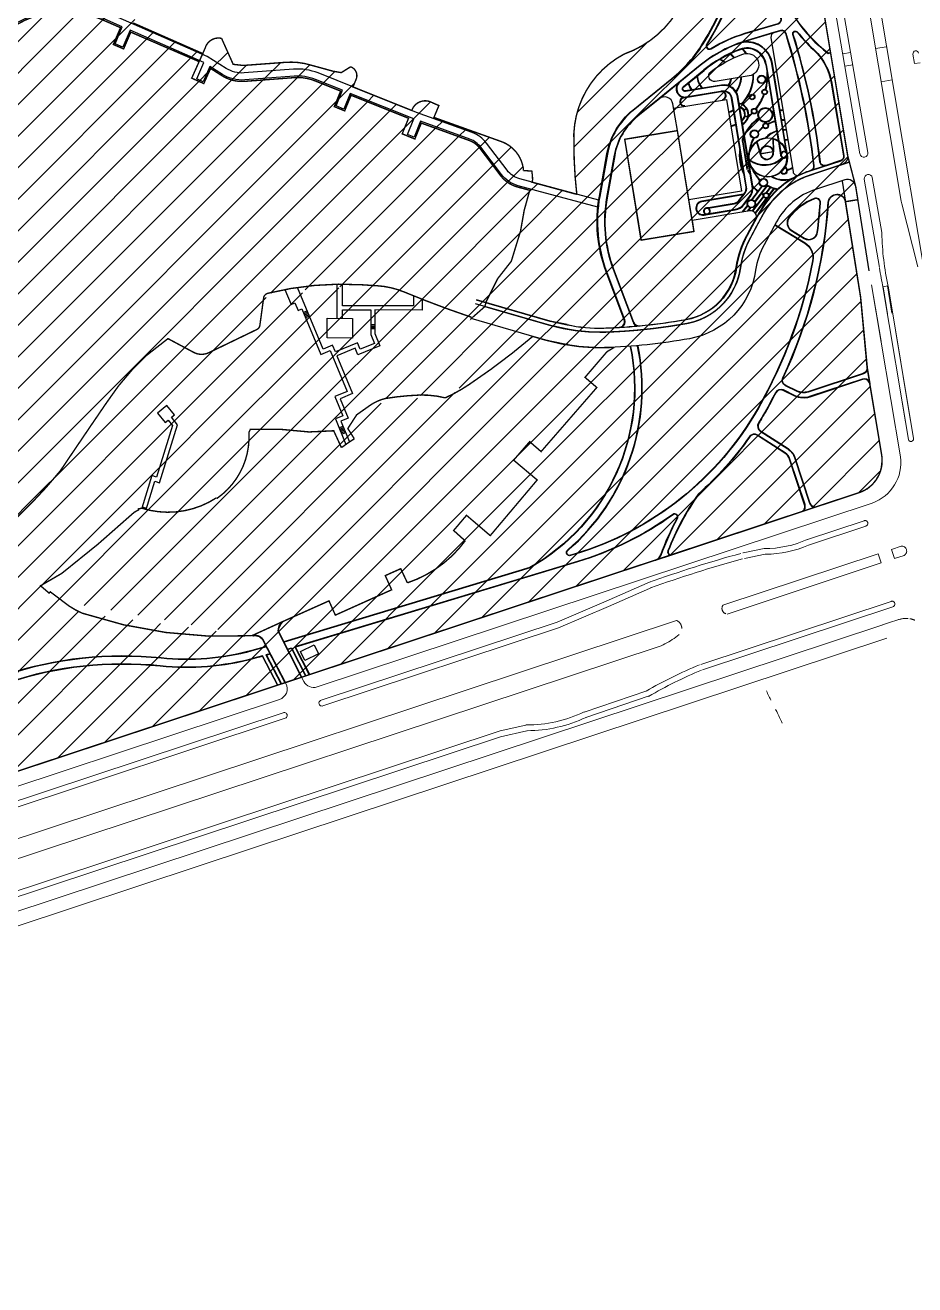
# Model space of a CAD drawing. Extents: x 216 to 1057, y -885 to -291.
# Drawn here: x 1020.71 to 1029.27, y -679.66 to -667.55 of the extents above; entities that cross this region are included whole.
import ezdxf

# ---------------------------------------------------------------- set-up
doc = ezdxf.new("R2010")
doc.units = 0
doc.header["$LTSCALE"] = 1000
doc.header["$MEASUREMENT"] = 0
doc.linetypes.add('ACAD_ISO05W100', pattern=[34, 24, -3, 0.5, -3, 0.5, -3])
doc.linetypes.add('CENTER', pattern=[2, 1.25, -0.25, 0.25, -0.25])
doc.layers.get('0').update_dxf_attribs({"linetype": 'CONTINUOUS'})
doc.linetypes.add('XLINE', pattern='A,1.75,[1,dgnlstyle-管线线型.shx,S=0.002832,R=0,X=0,Y=0],1.75', length=3.5)
pattern_1 = [(45, (-343244937, -671142702), (-5612.660076, 5612.660076), [])]

# ---------------------------------------------------------------- blocks, each defined once
blk = doc.blocks.new('索引图')
h = blk.add_hatch()
h.set_pattern_fill('ANSI31', color=251, scale=5000)
h.set_pattern_definition(pattern_1)
edge = h.paths.add_edge_path()
edge.add_line((1206152, 465582), (1229082, 458966))
edge.add_arc((1247326, 523106), 66684, 254.12207, 271.07678)
edge.add_arc((1242337, 657797), 201460, 271.7756, 275.1312)
edge.add_arc((1242337, 657797), 201460, 275.1312, 280.22769)
edge.add_arc((1273910, 482660), 23500, 280.28996, 351.9358)
edge.add_arc((1328862, 474875), 32000, 157.49575, 171.9358, ccw=False)
edge.add_arc((1551270, 361451), 281572, 150.9025, 153.49209, ccw=False)
edge.add_arc((1331567, 484007), 30000, 112.26307, 151.37624, ccw=False)
edge.add_arc((1524967, -77570), 623900, 107.629349, 109.159713, ccw=False)
edge.add_line((1336014, 517029), (1335378, 519479))
edge.add_line((1335378, 519479), (1314691, 643914))
edge.add_line((1314691, 643914), (1312723, 655751))
edge.add_line((1312723, 655751), (1291131, 785637))
edge.add_line((1291131, 785637), (1285790, 818309))
edge.add_line((1285790, 818309), (1281637, 841904))
edge.add_line((1281637, 841904), (1268688, 920716))
edge.add_line((1268688, 920716), (1267010, 927603))
edge.add_line((1267010, 927603), (1265684, 935075))
edge.add_line((1265684, 935075), (1261134, 934292))
edge.add_line((1261134, 934292), (1256173, 964283))
edge.add_arc((1308667, 1380332), 419347, 259.11005, 262.80879, ccw=False)
edge.add_arc((1153415, 582790), 393167, 78.85037, 83.67529)
edge.add_arc((1182601, 862027), 112428, 82.78162, 93.39433)
edge.add_arc((1147425, 1453124), 479715, 265.12826, 273.40829, ccw=False)
edge.add_arc((1100913, 947091), 28639, 78.37228, 105.72832)
edge.add_arc((1095451, 965920), 9036, 104.75504, 210.07865)
edge.add_arc((1104927, 972259), 20426, 212.14461, 253.53471)
edge.add_arc((1121518, 1028395), 78963, 253.53471, 263.15508)
edge.add_arc((1108258, 917928), 32298, 36.76439, 83.15508, ccw=False)
edge.add_arc((1165927, 962193), 40406, 218.10404, 286.27558)
edge.add_arc((1194008, 840631), 84454, 74.90213, 101.4441, ccw=False)
edge.add_arc((1209614, 898480), 24537, 3.43823, 74.90213, ccw=False)
edge.add_arc((1072220, 890225), 162179, -11.92276, 3.43823, ccw=False)
edge.add_arc((1267132, 849070), 37030, 168.07724, 203.47154)
edge.add_arc((1200814, 820274), 35269, -11.30481, 23.47154, ccw=False)
edge.add_arc((1258656, 808711), 23717, 168.69519, 236.5853)
edge.add_arc((1225250, 762881), 33040, -9.24668, 51.99086, ccw=False)
edge.add_arc((1316272, 748063), 59181, 170.75332, 207.39615)
edge.add_arc((1127887, 668712), 145497, -6.77512, 20.99089, ccw=False)
edge.add_arc((1375098, 638086), 103608, 172.53481, 201.10772)
edge.add_arc((1243709, 589878), 36402, -70.65197, 17.41713, ccw=False)
edge.add_arc((1271434, 525784), 33621, 117.77043, 183.07058)
edge.add_arc((1394709, 523526), 156848, 179.83303, 186.57922)
edge.add_line((1238894, 505555), (1222918, 509885))
edge.add_line((1222918, 509885), (1223144, 510703))
edge.add_line((1223144, 510703), (1223069, 512310))
edge.add_line((1223069, 512310), (1222852, 513843))
edge.add_line((1222852, 513843), (1219910, 514024))
edge.add_arc((1207981, 513086), 11965, 4.49722, 71.41079)
edge.add_line((1211796, 524427), (1187988, 532954))
edge.add_line((1187988, 532954), (1189754, 537189))
edge.add_line((1189754, 537189), (1187344, 538235))
edge.add_arc((1184881, 533845), 5034, 60.70167, 158.66995)
edge.add_line((1180191, 535676), (1180089, 535428))
edge.add_line((1180089, 535428), (1159140, 543818))
edge.add_line((1159140, 543818), (1160265, 546560))
edge.add_arc((1157213, 547855), 3315, 337.00898, 431.23901)
edge.add_line((1158279, 550994), (1154969, 548915))
edge.add_line((1154969, 548915), (1152001, 549438))
edge.add_line((1152001, 549438), (1144126, 551599))
edge.add_arc((1136979, 528059), 24601, 73.1113, 94.70184)
edge.add_line((1134963, 552578), (1120081, 551476))
edge.add_line((1120081, 551476), (1116463, 551876))
edge.add_line((1116463, 551876), (1112330, 561116))
edge.add_arc((1111218, 556311), 4932, 76.96836, 164.20428)
edge.add_line((1106472, 557654), (1106371, 557427))
edge.add_line((1106371, 557427), (1101685, 546951))
edge.add_line((1101685, 546951), (1105989, 545021))
edge.add_line((1105989, 545021), (1108405, 550402))
edge.add_line((1108405, 550402), (1112361, 547886))
edge.add_arc((1119606, 559277), 13500, 237.54113, 274.30825)
edge.add_line((1120620, 545815), (1138207, 547140))
edge.add_arc((1139446, 530687), 16500, 68.19193, 94.30825, ccw=False)
edge.add_line((1145576, 546006), (1154749, 542336))
edge.add_line((1154749, 542336), (1152481, 536807))
edge.add_line((1152481, 536807), (1156182, 535289))
edge.add_line((1156182, 535289), (1158463, 540849))
edge.add_line((1158463, 540849), (1178942, 532670))
edge.add_line((1178942, 532670), (1176676, 527113))
edge.add_line((1176676, 527113), (1181188, 525268))
edge.add_line((1181188, 525268), (1183499, 530937))
edge.add_line((1183499, 530937), (1200643, 524718))
edge.add_arc((1197915, 517197), 8000, 37.16916, 70.0608, ccw=False)
edge.add_line((1204289, 522030), (1211658, 512312))
edge.add_arc((1220821, 519260), 11500, 217.16916, 254.8348)
edge.add_line((1217813, 508161), (1222120, 506993))
edge.add_line((1222120, 506993), (1220153, 499864))
edge.add_line((1220153, 499864), (1218847, 492466))
edge.add_line((1218847, 492466), (1215549, 481708))
edge.add_line((1215549, 481708), (1210688, 475491))
edge.add_line((1210688, 475491), (1206609, 467355))
edge.add_line((1206609, 467355), (1206152, 465582))
h = blk.add_hatch()
h.set_pattern_fill('ANSI31', color=251, scale=5000)
h.set_pattern_definition(pattern_1)
edge = h.paths.add_edge_path()
edge.add_line((885645, 356945), (888909, 351924))
edge.add_line((888909, 351924), (914116, 368540))
edge.add_line((914116, 368540), (944655, 385768))
edge.add_arc((938513, 396655), 12500, 299.42953, 316.79615)
edge.add_line((947625, 388098), (951509, 385481))
edge.add_line((951509, 385481), (953744, 388799))
edge.add_line((953744, 388799), (949994, 391325))
edge.add_line((949994, 391325), (962859, 410422))
edge.add_line((962859, 410422), (966817, 407770))
edge.add_line((966817, 407770), (969044, 411093))
edge.add_line((969044, 411093), (965084, 413747))
edge.add_arc((943507, 427336), 25500, 327.79831, 338.21497)
edge.add_line((967185, 417872), (970855, 427052))
edge.add_arc((988962, 419815), 19500, 146.76559, 158.21497, ccw=False)
edge.add_line((972651, 430503), (979793, 441401))
edge.add_line((979793, 441401), (988338, 456408))
edge.add_line((988338, 456408), (1001620, 476543))
edge.add_arc((977830, 492236), 28500, 326.58888, 334.81359)
edge.add_line((1003621, 480107), (1008115, 478382))
edge.add_line((1008115, 478382), (1009548, 482116))
edge.add_line((1009548, 482116), (1005122, 483816))
edge.add_line((1005122, 483816), (1010859, 498849))
edge.add_line((1010859, 498849), (1024516, 546734))
edge.add_arc((1056251, 537683), 33000, 66.41016, 164.08184, ccw=False)
edge.add_line((1069457, 567926), (1076307, 564934))
edge.add_line((1076307, 564934), (1073750, 558945))
edge.add_line((1073750, 558945), (1077428, 557374))
edge.add_line((1077428, 557374), (1079973, 563334))
edge.add_line((1079973, 563334), (1104301, 552848))
edge.add_line((1104301, 552848), (1105673, 555686))
edge.add_line((1105673, 555686), (1080831, 566615))
edge.add_line((1080831, 566615), (1082865, 571376))
edge.add_arc((1078017, 572655), 5014, 345.22198, 425.88503)
edge.add_line((1080065, 577231), (1076174, 575804))
edge.add_line((1076174, 575804), (1065034, 581255))
edge.add_arc((1057365, 553441), 28851, 74.58581, 111.85256)
edge.add_arc((1082120, 519008), 70757, 120.10801, 152.43111)
edge.add_arc((1116086, 502852), 108353, 153.17026, 178.28968)
edge.add_line((1007781, 506086), (1003720, 506875))
edge.add_line((1003720, 506875), (1003164, 504426))
edge.add_arc((1006029, 503789), 2935, 167.4603, 250.33728)
edge.add_line((1005041, 501025), (1008038, 499893))
edge.add_line((1008038, 499893), (1002143, 484424))
edge.add_line((1002143, 484424), (998799, 485707))
edge.add_arc((997853, 483241), 2641, 68.99918, 145.1298)
edge.add_line((995686, 484751), (994228, 482589))
edge.add_line((994228, 482589), (997662, 480362))
edge.add_line((997662, 480362), (995614, 476388))
edge.add_line((995614, 476388), (985452, 460613))
edge.add_line((985452, 460613), (975877, 449979))
edge.add_line((975877, 449979), (972991, 450609))
edge.add_arc((975229, 448262), 3243, 133.63155, 238.94373)
edge.add_line((973556, 445484), (977273, 443039))
edge.add_line((977273, 443039), (972341, 435502))
edge.add_line((972341, 435502), (970685, 436550))
edge.add_arc((969467, 434009), 2818, 64.38664, 150.49357)
edge.add_line((967015, 435397), (968910, 434360))
edge.add_line((968910, 434360), (958198, 418497))
edge.add_line((958198, 418497), (956026, 419279))
edge.add_arc((958688, 417603), 3145, 147.79949, 233.78777)
edge.add_line((956830, 415065), (960647, 412507))
edge.add_line((960647, 412507), (947226, 392586))
edge.add_line((947226, 392586), (944803, 394219))
edge.add_arc((943266, 391992), 2706, 55.37225, 125.91429)
edge.add_line((941679, 394184), (942308, 393243))
edge.add_line((942308, 393243), (938143, 387933))
edge.add_line((938143, 387933), (927731, 383389))
edge.add_line((927731, 383389), (913706, 375077))
edge.add_line((913706, 375077), (912833, 376228))
edge.add_arc((914437, 373701), 2993, 122.40569, 213.60612)
edge.add_line((911944, 372044), (912556, 371104))
edge.add_line((912556, 371104), (905039, 366149))
edge.add_line((905039, 366149), (903327, 368671))
edge.add_arc((901177, 366903), 2784, 39.44221, 122.4082)
edge.add_line((899685, 369253), (895406, 365958))
edge.add_line((895406, 365958), (895669, 365466))
edge.add_line((895669, 365466), (885645, 356945))
h = blk.add_hatch()
h.set_pattern_fill('ANSI31', color=251, scale=5000)
h.set_pattern_definition(pattern_1)
edge = h.paths.add_edge_path()
edge.add_line((1204777, 460254), (1201232, 461277))
edge.add_line((1201232, 461277), (1201372, 461762))
edge.add_arc((1319622, 813214), 370812, 247.45162, 251.40389, ccw=False)
edge.add_arc((1165926, 443042), 30000, 67.45162, 86.3632)
edge.add_line((1167829, 472981), (1162339, 473330))
edge.add_arc((1155362, 363552), 110000, 86.3632, 103.97282)
edge.add_arc((1129284, 468356), 2000, 103.97282, 172.20456)
edge.add_line((1127303, 468627), (1125974, 458919))
edge.add_arc((1123992, 459191), 2000, 295.78125, 352.20456, ccw=False)
edge.add_line((1124862, 457390), (1107804, 449151))
edge.add_arc((1105194, 454553), 6000, 241.86743, 295.78125, ccw=False)
edge.add_line((1102365, 449262), (1093224, 454150))
edge.add_line((1093224, 454150), (1085580, 448162))
edge.add_arc((1146149, 382502), 89330, 132.69071, 146.90066)
edge.add_arc((3871485, -1486468), 3393925, 145.593926, 146.088303)
edge.add_arc((916907, 519751), 178145, 313.20808, 320.75604, ccw=False)
edge.add_line((1038873, 389906), (1029713, 381456))
edge.add_line((1029713, 381456), (1025083, 379440))
edge.add_arc((1365397, -378837), 831142, 114.170481, 116.160432)
edge.add_arc((1026922, 313851), 60203, 117.67782, 126.48345)
edge.add_line((991126, 362256), (981200, 355044))
edge.add_arc((1022876, 297176), 71313, 125.76123, 133.83983)
edge.add_arc((1048726, 275565), 104870, 135.84855, 147.50832)
edge.add_arc((894426, 372371), 77289, 319.79757, 328.42246, ccw=False)
edge.add_arc((899207, 366899), 70113, 309.97413, 320.6911, ccw=False)
edge.add_line((944251, 313169), (941435, 305331))
edge.add_arc((937671, 306684), 4000, 299.64127, 340.23674, ccw=False)
edge.add_line((939649, 303207), (934867, 300486))
edge.add_arc((933383, 303094), 3000, 234.54326, 299.64127, ccw=False)
edge.add_line((931643, 300650), (930555, 301425))
edge.add_arc((926495, 295723), 7000, 54.54326, 97.55394)
edge.add_line((925575, 302662), (918659, 301745))
edge.add_arc((919054, 298771), 3000, 97.55394, 156.98075)
edge.add_line((916293, 299944), (914384, 295452))
edge.add_line((914384, 295452), (899183, 301947))
edge.add_line((899183, 301947), (895915, 300357))
edge.add_line((895915, 300357), (881036, 317847))
edge.add_arc((897413, 331778), 21500, 123.3924, 220.38615, ccw=False)
edge.add_line((885580, 349729), (914116, 368540))
edge.add_line((914116, 368540), (944655, 385768))
edge.add_arc((938513, 396655), 12500, 299.42953, 316.79615)
edge.add_line((947625, 388098), (951509, 385481))
edge.add_line((951509, 385481), (953744, 388799))
edge.add_line((953744, 388799), (949994, 391325))
edge.add_line((949994, 391325), (962859, 410422))
edge.add_line((962859, 410422), (966817, 407770))
edge.add_line((966817, 407770), (969044, 411093))
edge.add_line((969044, 411093), (965084, 413747))
edge.add_arc((943507, 427336), 25500, 327.79831, 338.21497)
edge.add_line((967185, 417872), (970855, 427052))
edge.add_arc((988962, 419815), 19500, 146.76559, 158.21497, ccw=False)
edge.add_line((972651, 430503), (979793, 441401))
edge.add_line((979793, 441401), (988338, 456408))
edge.add_line((988338, 456408), (1001620, 476543))
edge.add_arc((977830, 492236), 28500, 326.58888, 334.81359)
edge.add_line((1003621, 480107), (1008115, 478382))
edge.add_line((1008115, 478382), (1009548, 482116))
edge.add_line((1009548, 482116), (1005122, 483816))
edge.add_line((1005122, 483816), (1010859, 498849))
edge.add_line((1010859, 498849), (1024516, 546734))
edge.add_arc((1056251, 537683), 33000, 66.41016, 164.08184, ccw=False)
edge.add_line((1069457, 567926), (1076307, 564934))
edge.add_line((1076307, 564934), (1073750, 558945))
edge.add_line((1073750, 558945), (1077428, 557374))
edge.add_line((1077428, 557374), (1079973, 563334))
edge.add_line((1079973, 563334), (1104280, 552730))
edge.add_line((1104280, 552730), (1101685, 546951))
edge.add_line((1101685, 546951), (1105989, 545021))
edge.add_line((1105989, 545021), (1108405, 550402))
edge.add_line((1108405, 550402), (1112361, 547886))
edge.add_arc((1119606, 559277), 13500, 237.54113, 274.30825)
edge.add_line((1120620, 545815), (1138207, 547140))
edge.add_arc((1139446, 530687), 16500, 68.19193, 94.30825, ccw=False)
edge.add_line((1145576, 546006), (1154749, 542336))
edge.add_line((1154749, 542336), (1152481, 536807))
edge.add_line((1152481, 536807), (1156182, 535289))
edge.add_line((1156182, 535289), (1158463, 540849))
edge.add_line((1158463, 540849), (1178942, 532670))
edge.add_line((1178942, 532670), (1176676, 527113))
edge.add_line((1176676, 527113), (1181188, 525268))
edge.add_line((1181188, 525268), (1183499, 530937))
edge.add_line((1183499, 530937), (1200643, 524718))
edge.add_arc((1197915, 517197), 8000, 37.16916, 70.0608, ccw=False)
edge.add_line((1204289, 522030), (1211658, 512312))
edge.add_arc((1220821, 519260), 11500, 217.16916, 254.8348)
edge.add_line((1217813, 508161), (1222120, 506993))
edge.add_line((1222120, 506993), (1220153, 499864))
edge.add_line((1220153, 499864), (1218847, 492466))
edge.add_line((1218847, 492466), (1215549, 481708))
edge.add_line((1215549, 481708), (1210688, 475491))
edge.add_line((1210688, 475491), (1206609, 467355))
edge.add_line((1206609, 467355), (1204777, 460254))
h = blk.add_hatch()
h.set_pattern_fill('ANSI31', color=251, scale=5000)
h.set_pattern_definition(pattern_1)
edge = h.paths.add_edge_path()
edge.add_line((876085, 245868), (881117, 260246))
edge.add_arc((-381254021, 157248140), 413125238, 337.66627183, 337.67171245)
edge.add_arc((905553, 294598), 9726, 130.92136, 168.52506, ccw=False)
edge.add_line((899183, 301947), (914384, 295452))
edge.add_line((914384, 295452), (916293, 299944))
edge.add_arc((919054, 298771), 3000, 97.55394, 156.98075, ccw=False)
edge.add_line((918659, 301745), (925575, 302662))
edge.add_arc((926495, 295723), 7000, 54.54326, 97.55394, ccw=False)
edge.add_line((930555, 301425), (931643, 300650))
edge.add_arc((933383, 303094), 3000, 234.54326, 299.64127)
edge.add_line((934867, 300486), (939649, 303207))
edge.add_arc((937671, 306684), 4000, 299.64127, 340.23674)
edge.add_line((941435, 305331), (944251, 313169))
edge.add_arc((899207, 366899), 70113, 309.97413, 320.6911)
edge.add_arc((894426, 372371), 77289, 319.79757, 328.42246)
edge.add_arc((1048726, 275565), 104870, 135.84855, 147.50832, ccw=False)
edge.add_arc((1022876, 297176), 71313, 125.76123, 133.83983, ccw=False)
edge.add_line((981200, 355044), (991126, 362256))
edge.add_arc((1026922, 313851), 60203, 117.67782, 126.48345, ccw=False)
edge.add_arc((1365397, -378837), 831142, 114.170481, 116.160432, ccw=False)
edge.add_line((1025083, 379440), (1029713, 381456))
edge.add_line((1029713, 381456), (1038873, 389906))
edge.add_arc((916907, 519751), 178145, 313.20808, 320.75604)
edge.add_arc((3871485, -1486468), 3393925, 145.593926, 146.088303, ccw=False)
edge.add_arc((1146149, 382502), 89330, 132.69071, 146.90066, ccw=False)
edge.add_line((1085580, 448162), (1093224, 454150))
edge.add_line((1093224, 454150), (1102365, 449262))
edge.add_arc((1105194, 454553), 6000, 241.86743, 295.78125)
edge.add_line((1107804, 449151), (1124862, 457390))
edge.add_arc((1123992, 459191), 2000, 295.78125, 352.20456)
edge.add_line((1125974, 458919), (1127303, 468627))
edge.add_arc((1129284, 468356), 2000, 103.97282, 172.20456, ccw=False)
edge.add_arc((1155362, 363552), 110000, 86.3632, 103.97282, ccw=False)
edge.add_line((1162339, 473330), (1167829, 472981))
edge.add_arc((1165926, 443042), 30000, 67.45162, 86.3632, ccw=False)
edge.add_arc((1319622, 813214), 370812, 247.45162, 251.40389)
edge.add_line((1201372, 461762), (1201232, 461277))
edge.add_line((1201232, 461277), (1206152, 465582))
edge.add_line((1206152, 465582), (1229082, 458966))
edge.add_arc((1247326, 523106), 66684, 254.12207, 271.07678)
edge.add_arc((1242337, 657797), 201460, 271.7756, 275.1312)
edge.add_arc((1242337, 657797), 201460, 275.1312, 280.22769)
edge.add_arc((1273910, 482660), 23500, 280.28996, 351.9358)
edge.add_arc((1328862, 474875), 32000, 157.49575, 171.9358, ccw=False)
edge.add_arc((1551270, 361451), 281572, 150.9025, 153.49209, ccw=False)
edge.add_arc((1331567, 484007), 30000, 112.26307, 151.37624, ccw=False)
edge.add_arc((1524967, -77570), 623900, 107.629349, 109.159713, ccw=False)
edge.add_line((1336014, 517029), (1338278, 508309))
edge.add_line((1338278, 508309), (1339021, 503649))
edge.add_line((1339021, 503649), (1334578, 502940))
edge.add_line((1334578, 502940), (1339999, 468947))
edge.add_line((1339999, 468947), (1342325, 443843))
edge.add_line((1342325, 443843), (1343308, 437998))
edge.add_line((1343308, 437998), (1347525, 412626))
edge.add_arc((1335687, 410659), 12000, -71.68296, 9.43687, ccw=False)
edge.add_line((1339458, 399267), (1324490, 394312))
edge.add_line((1324490, 394312), (1318794, 392426))
edge.add_line((1318794, 392426), (1140838, 333514))
edge.add_line((1140838, 333514), (1135064, 331603))
edge.add_line((1135064, 331603), (876085, 245868))
edge = h.paths.add_edge_path()
edge.add_arc((1174308, 417365), 15872, 103.02465, 125.3646)
edge.add_line((1165122, 430308), (1160451, 426993))
edge.add_line((1160451, 426993), (1157307, 422126))
edge.add_line((1157307, 422126), (1159621, 418451))
edge.add_arc((1196071, 360175), 68736, 122.02412, 126.66186)
edge.add_line((1155029, 415314), (1152278, 421315))
edge.add_line((1152278, 421315), (1143504, 420901))
edge.add_line((1143504, 420901), (1133430, 421826))
edge.add_line((1133430, 421826), (1122595, 421866))
edge.add_line((1122595, 421866), (1122053, 420716))
edge.add_arc((1095464, 419091), 26639, -55.23985, 3.49636, ccw=False)
edge.add_line((1110652, 397206), (1110446, 397408))
edge.add_arc((1093270, 423701), 31406, 252.60356, 303.15467, ccw=False)
edge.add_line((1083880, 393731), (1082715, 393493))
edge.add_line((1082715, 393493), (1082786, 393148))
edge.add_line((1082786, 393148), (1081188, 392274))
edge.add_line((1081188, 392274), (1068292, 380928))
edge.add_line((1068292, 380928), (1055389, 370511))
edge.add_line((1055389, 370511), (1047803, 366099))
edge.add_line((1047803, 366099), (1050883, 363469))
edge.add_line((1050883, 363469), (1051311, 363918))
edge.add_line((1051311, 363918), (1055930, 360436))
edge.add_arc((1073795, 382105), 28084, 230.49611, 246.54872)
edge.add_arc((1113906, 510505), 162472, 251.59889, 273.23571)
edge.add_line((1123076, 348292), (1134080, 353320))
edge.add_line((1134080, 353320), (1150599, 360714))
edge.add_line((1150599, 360714), (1152855, 355631))
edge.add_line((1152855, 355631), (1172921, 364658))
edge.add_line((1172921, 364658), (1170645, 369718))
edge.add_line((1170645, 369718), (1176153, 372170))
edge.add_line((1176153, 372170), (1178534, 367136))
edge.add_arc((1165069, 407323), 42382, 288.5239, 323.45839)
edge.add_line((1199120, 382088), (1195008, 385791))
edge.add_line((1195008, 385791), (1199596, 391200))
edge.add_line((1199596, 391200), (1208057, 383969))
edge.add_line((1208057, 383969), (1224779, 403789))
edge.add_line((1224779, 403789), (1216386, 410848))
edge.add_line((1216386, 410848), (1222095, 417443))
edge.add_line((1222095, 417443), (1226166, 413902))
edge.add_line((1226166, 413902), (1246024, 436737))
edge.add_line((1246024, 436737), (1241820, 440348))
edge.add_line((1241820, 440348), (1249640, 449485))
edge.add_line((1249640, 449485), (1252214, 451030))
edge.add_arc((1247684, 524915), 74023, 254.36774, 273.50811, ccw=False)
edge.add_line((1227738, 453630), (1223197, 454940))
edge.add_arc((1064530, 641294), 244751, 303.79856, 310.41191, ccw=False)
edge.add_arc((1167540, 486746), 59021, 294.51854, 304.15778, ccw=False)
edge.add_arc((1183877, 400659), 33399, 75.86623, 91.58684)
edge.add_arc((1186445, 337036), 97073, 92.06183, 99.31581)
h = blk.add_hatch()
h.set_pattern_fill('ANSI31', color=251, scale=5000)
h.set_pattern_definition(pattern_1)
edge = h.paths.add_edge_path()
edge.add_line((1223197, 454940), (1227738, 453630))
edge.add_arc((1247684, 524915), 74023, 254.36774, 273.50811)
edge.add_line((1252214, 451030), (1249640, 449485))
edge.add_line((1249640, 449485), (1241820, 440348))
edge.add_line((1241820, 440348), (1246024, 436737))
edge.add_line((1246024, 436737), (1226166, 413902))
edge.add_line((1226166, 413902), (1222095, 417443))
edge.add_line((1222095, 417443), (1216386, 410848))
edge.add_line((1216386, 410848), (1224779, 403789))
edge.add_line((1224779, 403789), (1208057, 383969))
edge.add_line((1208057, 383969), (1199596, 391200))
edge.add_line((1199596, 391200), (1195008, 385791))
edge.add_line((1195008, 385791), (1199120, 382088))
edge.add_arc((1165069, 407323), 42382, 288.5239, 323.45839, ccw=False)
edge.add_line((1178534, 367136), (1176153, 372170))
edge.add_line((1176153, 372170), (1170645, 369718))
edge.add_line((1170645, 369718), (1172921, 364658))
edge.add_line((1172921, 364658), (1152855, 355631))
edge.add_line((1152855, 355631), (1150599, 360714))
edge.add_line((1150599, 360714), (1134080, 353320))
edge.add_line((1134080, 353320), (1123076, 348292))
edge.add_arc((1113906, 510505), 162472, 251.59889, 273.23571, ccw=False)
edge.add_arc((1073795, 382105), 28084, 230.49612, 246.54874, ccw=False)
edge.add_line((1055930, 360436), (1051311, 363918))
edge.add_line((1051311, 363918), (1050883, 363469))
edge.add_line((1050883, 363469), (1047803, 366099))
edge.add_line((1047803, 366099), (1055389, 370511))
edge.add_line((1055389, 370511), (1068292, 380928))
edge.add_line((1068292, 380928), (1081188, 392274))
edge.add_line((1081188, 392274), (1082786, 393148))
edge.add_line((1082786, 393148), (1082715, 393493))
edge.add_line((1082715, 393493), (1083880, 393731))
edge.add_arc((1093270, 423701), 31406, 252.60356, 303.15467)
edge.add_line((1110446, 397408), (1110652, 397206))
edge.add_arc((1095464, 419091), 26639, 304.76015, 363.49636)
edge.add_line((1122053, 420716), (1122595, 421866))
edge.add_line((1122595, 421866), (1133430, 421826))
edge.add_line((1133430, 421826), (1143504, 420901))
edge.add_line((1143504, 420901), (1152278, 421315))
edge.add_line((1152278, 421315), (1155029, 415314))
edge.add_arc((1196071, 360175), 68736, 122.02412, 126.66186, ccw=False)
edge.add_line((1159621, 418451), (1157307, 422126))
edge.add_line((1157307, 422126), (1160451, 426993))
edge.add_line((1160451, 426993), (1165124, 430309))
edge.add_arc((1174308, 417365), 15872, 103.02463, 125.35614, ccw=False)
edge.add_arc((1186445, 337036), 97073, 92.06183, 99.3158, ccw=False)
edge.add_arc((1183877, 400659), 33399, 75.86623, 91.58685, ccw=False)
edge.add_arc((1167540, 486746), 59021, 294.51854, 304.15778)
edge.add_arc((1064530, 641294), 244751, 303.79856, 310.41191)
at = {"color": 251, "linetype": 'Continuous', "lineweight": 13}
for p, q in [((1339795, 519997), (1269938, 927567)), ((1272236, 927868), (1342624, 520486)), ((1354471, 503165), (1283277, 927848)), ((1287295, 927840), (1372499, 419585)), ((1349271, 558143), (1345360, 557513)), ((1336474, 556081), (1333687, 555631)), ((1358679, 555511), (1359221, 552150)), ((1359221, 552150), (1361195, 552468)), ((1337240, 551649), (1334447, 551199)), ((1351255, 546308), (1347344, 545677)), ((1346744, 479451), (1341336, 511005)), ((1344177, 511496), (1347551, 491972)), ((1360381, 479776), (1354676, 502189)), ((1343879, 473324), (1347301, 453229)), ((1343879, 473324), (1354248, 412019)), ((1357028, 418250), (1347987, 472566)), ((1349580, 472910), (1348007, 472648)), ((1348007, 472648), (1349610, 463009)), ((1351183, 463271), (1349580, 472910)), ((1349804, 472913), (1357799, 424882)), ((1349804, 472913), (1358853, 418554)), ((1321239, 435231), (1340968, 441762)), ((1320820, 432985), (1340706, 439569)), ((1354464, 433814), (1356003, 424406)), ((1353380, 417075), (1354248, 412019)), ((1146410, 330071), (1344146, 395561)), ((1341238, 389282), (1320753, 382506)), ((1321443, 380575), (1341868, 387334)), ((1341421, 389325), (1341238, 389282)), ((1341620, 389333), (1341421, 389325)), ((1341825, 389300), (1341620, 389333)), ((1342023, 389224), (1341825, 389300)), ((1341868, 387334), (1342041, 387407)), ((1342201, 389110), (1342023, 389224)), ((1342041, 387407), (1342208, 387517)), ((1342349, 388964), (1342201, 389110)), ((1342208, 387517), (1342354, 387664)), ((1342461, 388799), (1342349, 388964)), ((1342354, 387664), (1342471, 387841)), ((1342535, 388626), (1342461, 388799)), ((1342471, 387841), (1342548, 388039)), ((1342576, 388443), (1342535, 388626)), ((1342548, 388039), (1342583, 388243)), ((1342583, 388243), (1342576, 388443)), ((1290979, 359161), (1346270, 377449)), ((1298093, 377817), (1298158, 377834)), ((1298158, 377834), (1305671, 379338)), ((1298623, 375848), (1306051, 377335)), ((1305671, 379338), (1305691, 379342)), ((1346270, 377449), (1347351, 374230)), ((1351028, 379047), (1354478, 380214)), ((1352088, 375853), (1351028, 379047)), ((1354478, 380214), (1354764, 380221)), ((1354764, 380221), (1355060, 380180)), ((1355060, 380180), (1355354, 380085)), ((1355354, 380085), (1355630, 379938)), ((1355769, 377079), (1355532, 376919)), ((1355630, 379938), (1355876, 379745)), ((1355986, 377285), (1355769, 377079)), ((1355876, 379745), (1356081, 379515)), ((1356170, 377533), (1355986, 377285)), ((1356081, 379515), (1356239, 379261)), ((1356310, 377813), (1356170, 377533)), ((1356239, 379261), (1356348, 378996)), ((1356398, 378113), (1356310, 377813)), ((1356348, 378996), (1356413, 378718)), ((1356432, 378419), (1356398, 378113)), ((1356413, 378718), (1356432, 378419)), ((1347351, 374230), (1292503, 356011)), ((1355532, 376919), (1352088, 375853)), ((1249408, 360632), (1265077, 367453)), ((1250217, 358761), (1265829, 365557)), ((1265077, 367453), (1265139, 367476)), ((1231945, 353129), (1249408, 360632)), ((1283143, 338085), (1350867, 360502)), ((1350867, 360502), (1351046, 360557)), ((1351046, 360557), (1351245, 360578)), ((1351245, 360578), (1351454, 360557)), ((1351454, 360557), (1351657, 360491)), ((1351657, 360491), (1351842, 360383)), ((1351842, 360383), (1351996, 360242)), ((1351996, 360242), (1352114, 360080)), ((1352137, 359121), (1352019, 358942)), ((1352114, 360080), (1352192, 359909)), ((1352214, 359320), (1352137, 359121)), ((1352192, 359909), (1352237, 359727)), ((1352247, 359527), (1352214, 359320)), ((1352237, 359727), (1352247, 359527)), ((1232345, 351091), (1250217, 358761)), ((1351525, 358619), (1283635, 336142)), ((1351700, 358688), (1351525, 358619)), ((1351869, 358796), (1351700, 358688)), ((1352019, 358942), (1351869, 358796)), ((1024458, 271006), (1274399, 353747)), ((1347902, 352132), (1036170, 248978)), ((1231945, 353129), (1147797, 325293)), ((1148420, 323320), (1232345, 351091)), ((1104660, 266373), (1349326, 347426)), ((1132749, 349261), (1141595, 332041)), ((1270977, 345731), (1270309, 345372)), ((1271634, 346111), (1270977, 345731)), ((1272279, 346511), (1271634, 346111)), ((1272910, 346930), (1272279, 346511)), ((1273527, 347367), (1272910, 346930)), ((1275408, 348708), (1273527, 347367)), ((1268245, 344423), (1025351, 264147)), ((1268942, 344718), (1268245, 344423)), ((1269630, 345034), (1268942, 344718)), ((1270309, 345372), (1269630, 345034)), ((1241481, 321110), (1263856, 328697)), ((1242102, 319156), (1264709, 326822)), ((1134301, 320829), (954692, 261415)), ((955570, 259503), (1135036, 318891)), ((1241481, 321110), (1241481, 321110)), ((1242102, 319156), (1242102, 319156)), ((864093, 199381), (1211584, 314400)), ((1211584, 314400), (1220711, 316484)), ((1211675, 312318), (1221093, 314469)), ((1220711, 316484), (1220786, 316496)), ((1211675, 312318), (866209, 197941)), ((1037364, 244110), (1104660, 266373))]:
    blk.add_line(p, q, dxfattribs=at)
at = {"color": 251}
for p, q in [((1313435, 521454), (1308384, 552192)), ((1313897, 519875), (1308581, 552224)), ((1306213, 551835), (1310678, 524665)), ((1306410, 551867), (1310904, 524518)), ((1310721, 524400), (1311528, 519486)), ((1310949, 524243), (1311618, 520173)), ((1311726, 519518), (1311726, 519518)), ((1333417, 510216), (1339999, 468947)), ((1334578, 502940), (1334578, 502940)), ((1285406, 498588), (1285406, 498588)), ((1339999, 468947), (1342325, 443843)), ((1142895, 464000), (1141509, 463428)), ((1143086, 463537), (1141699, 462966)), ((1143277, 463075), (1141890, 462503)), ((1143467, 462613), (1142080, 462041)), ((1143658, 462151), (1142271, 461579)), ((1149927, 461386), (1158927, 461370)), ((1235466, 459123), (1229449, 460422)), ((1347525, 412626), (1343308, 437998)), ((1324490, 394312), (1339458, 399267)), ((1272728, 377176), (1318794, 392426))]:
    blk.add_line(p, q, dxfattribs=at)
at = {"color": 251, "linetype": 'CENTER', "lineweight": 13}
for p, q in [((1347859, 352118), (1350360, 352951)), ((1350360, 352951), (1353302, 353940))]:
    blk.add_line(p, q, dxfattribs=at)
at = {"color": 251, "linetype": 'ACAD_ISO05W100', "ltscale": 0.03, "const_width": 500}
for points in [[(1278442, 600774, -0.404377), (1255769, 555533, 0.2928949), (1237861, 523983, 0.0294443), (1238894, 505555), (1222918, 509885), (1223144, 510703), (1223069, 512310), (1222852, 513843), (1219910, 514024, 0.3005546), (1211796, 524427), (1187988, 532954), (1189754, 537189), (1187344, 538235, 0.4555591), (1180191, 535676), (1180089, 535428), (1159140, 543818), (1160265, 546560, 0.4360063), (1158279, 550994), (1154969, 548915), (1152001, 549438), (1144126, 551599, 0.0944862), (1134963, 552578), (1120081, 551476), (1116463, 551876), (1112330, 561116, 0.4001533), (1106472, 557654), (1106371, 557427), (1101685, 546951), (1105989, 545021), (1108405, 550402), (1112361, 547886, 0.1618174), (1120620, 545815), (1138207, 547140, -0.1144498), (1145576, 546006), (1154749, 542336), (1152481, 536807), (1156182, 535289), (1158463, 540849), (1178942, 532670), (1176676, 527113), (1181188, 525268), (1183499, 530937), (1200643, 524718, -0.1445104), (1204289, 522030), (1211658, 512312, 0.1658432), (1217813, 508161), (1222120, 506993), (1220153, 499864), (1218847, 492466), (1215549, 481708), (1210688, 475491), (1206609, 467355), (1206152, 465582), (1229082, 458966, 0.0741141), (1248579, 456434, 0.0146426), (1260355, 457145, 0.0222413), (1278108, 459538, 0.3232121), (1297178, 479364, -0.0630901), (1299298, 487123, -0.0112997), (1305234, 498379, -0.1723398), (1320201, 511771, -0.0066776), (1336014, 517029), (1335378, 519479), (1314691, 643914)], [(1024516, 546734, -0.4539973), (1069457, 567926), (1076307, 564934), (1073750, 558945), (1077428, 557374), (1079973, 563334), (1104301, 552848), (1105673, 555686), (1080831, 566615)], [(1046626, 580219, 0.1419788), (1019397, 551756)], [(1038873, 389906, 0.0329461), (1054872, 407052, -0.0021571), (1071315, 431285, -0.0620822), (1085580, 448162), (1093224, 454150), (1102365, 449262, 0.2396811), (1107804, 449151), (1124862, 457390, 0.2512908), (1125974, 458919), (1127303, 468627, -0.3068367), (1128801, 470297, -0.076988), (1162339, 473330), (1167829, 472981, -0.0827052), (1177429, 470748, 0.0172467), (1201372, 461762), (1201232, 461277), (1206152, 465582), (1229082, 458966, 0.0741141), (1248579, 456434, 0.0146426), (1260355, 457145, 0.0222413), (1278108, 459538, 0.3232121), (1297178, 479364, -0.0630901), (1299298, 487123, -0.0112997), (1305234, 498379, -0.1723398), (1320201, 511771, -0.0066776), (1336014, 517029), (1338278, 508309), (1339021, 503649), (1334578, 502940), (1339999, 468947), (1342325, 443843), (1343308, 437998), (1347525, 412626, -0.3695136), (1339458, 399267), (1324490, 394312), (1318794, 392426), (1272728, 377176), (1266937, 375259), (1140838, 333514), (1135064, 331603), (876085, 245868)]]:
    blk.add_lwpolyline(points, format="xyb", dxfattribs=at)
at = {"color": 251}
for points in [[(1269453, 799123, -0.0314117), (1278547, 774019, -0.0604413), (1282216, 751858, 0.0473139), (1291686, 683598, -0.0273872), (1296355, 657594, 0.0368167), (1310161, 582528, 0.1626753), (1328430, 555790), (1329169, 555914)], [(1269605, 799149, -0.0313684), (1278691, 774061, -0.0604413), (1282366, 751865, 0.0473139), (1291832, 683632, -0.0273884), (1296504, 657611, 0.0368164), (1310305, 582568, 0.1623414), (1328469, 555949), (1329144, 556062)], [(1267219, 798741, -0.0320544), (1276436, 773401, -0.0604413), (1280018, 751763, 0.0222983), (1282891, 719158, 0.0249892), (1289545, 683091, -0.0113983), (1291814, 672427, -0.0159672), (1294170, 657340, 0.0166395), (1299064, 623008, -0.0478277), (1299822, 613466, -0.135212), (1283946, 559299, -0.0840506), (1272887, 546730), (1258940, 535417, 0.1797706), (1249782, 519914), (1247072, 504834, 0.1347994), (1249497, 478015), (1255892, 460928, -0.3915685), (1254787, 458225)], [(1314691, 643914), (1335378, 519479, -0.370981), (1333347, 516134), (1322285, 512535, 0.1914527), (1305234, 498379), (1300773, 490205, 0.0899494), (1297178, 479364, -0.3232121), (1278108, 459538, -0.0368959), (1248579, 456434, -0.0609707), (1235149, 457657), (1229082, 458966), (1202757, 466562)], [(1253995, 458177, 0.5050146), (1255752, 460875), (1249356, 477962, -0.1347994), (1246924, 504861), (1249635, 519940, -0.1797706), (1258846, 535534), (1272792, 546846, 0.0840506), (1283819, 559378, 0.135212), (1299672, 613468, 0.0478277), (1298916, 622982, -0.016639), (1294021, 657323, 0.0160707), (1291648, 672498)], [(1311638, 568328, -0.0177577), (1302586, 604222, 0.8538487), (1300614, 604115, -0.1123127), (1285284, 558896, 0.7886355), (1286658, 557520, -0.0650258), (1298815, 562947), (1310627, 566472, 0.4120296), (1311638, 568328)], [(1246376, 500937), (1217944, 508643, -0.1658432), (1212056, 512614), (1204688, 522333, 0.1445104), (1200813, 525188), (1183218, 531571), (1180914, 525920), (1178599, 526864), (1180866, 532424), (1158189, 541498), (1155909, 535941), (1153133, 537080), (1155403, 542612), (1145762, 546470, 0.1144498), (1138169, 547639), (1120583, 546314, -0.1618174), (1112629, 548308), (1108185, 551134), (1105738, 545682), (1103457, 546706), (1106054, 552490), (1079711, 563993), (1077165, 558031), (1074406, 559209), (1076962, 565194), (1069657, 568384, 0.4539973), (1024036, 546871)], [(1246690, 503442), (1218598, 511056, -0.1658432), (1214048, 514125), (1206680, 523843, 0.1445104), (1201666, 527538), (1181757, 534760), (1146691, 548791, 0.1144498), (1137982, 550132), (1120395, 548807, -0.1618174), (1113971, 550417), (1107232, 554704), (1070658, 570675, 0.4539973), (1021631, 547557)], [(1322954, 514330, 0.2388941), (1323476, 515728, 0.0488194), (1313478, 562864, 0.4093691), (1311433, 563947), (1308934, 563201), (1308934, 563201), (1299573, 560408, 0.0981824), (1282803, 551555), (1268213, 539720), (1260515, 533476, 0.1797706), (1252243, 519472), (1249533, 504392, 0.1347994), (1251838, 478891), (1258924, 459959, 0.2365217), (1260336, 458649, 0.2290098)], [(1309134, 563105), (1299616, 560264, 0.0981824), (1282898, 551438), (1268308, 539603)], [(1318067, 512468, -0.0320962), (1321821, 513962), (1322301, 514118, 0.355903), (1323327, 515711, 0.0488194), (1313335, 562819, 0.4093691), (1311476, 563804), (1309134, 563105, 0.3774418), (1308083, 561424), (1315944, 513580, 0.4988289), (1318067, 512468)], [(1326985, 515642, -0.3480343), (1325535, 517090, 0.0466273), (1315893, 562518, -0.8310813), (1317544, 563391, 0.0390394), (1323197, 557303, -0.0688605), (1326883, 552827, -0.0688605)], [(1323095, 557193, -0.166937), (1329583, 545191), (1333898, 519233, -0.370981), (1332882, 517561), (1327638, 515854, -0.4736514), (1325684, 517107, 0.0466273), (1316036, 562563, -0.8310813), (1317426, 563298, 0.0390394), (1323095, 557193)], [(1326883, 552827, -0.096962), (1329731, 545216), (1334046, 519258, -0.370981), (1332929, 517418), (1332929, 517418), (1321868, 513819, 0.1914527), (1304049, 499026), (1299588, 490851, 0.0899494), (1295841, 479553, -0.3232055), (1277868, 460867, -0.0368948), (1248537, 457783, -0.0609707), (1235434, 458976), (1229412, 460276), (1203131, 467859)], [(1286715, 549345, -0.0708562), (1297734, 555409, -0.1435941), (1300540, 555624, -0.8295017), (1300359, 547764), (1288241, 545772, -0.7840937), (1286715, 549345)], [(1286060, 498696), (1295340, 500221, 0.1922156), (1298388, 502059), (1300468, 504805, 0.2056263), (1301378, 508481), (1296169, 540184, 0.4142136), (1290425, 544307), (1277662, 542210, -0.7693015), (1276870, 543973), (1284158, 549885)], [(1285438, 498391), (1295372, 500023, 0.1922156), (1298547, 501938), (1300627, 504684, 0.2056263), (1301576, 508514), (1296367, 540216, 0.4142136), (1290392, 544504), (1277630, 542407, -0.7693015), (1276996, 543818), (1284284, 549729)], [(1274745, 544825, 0.5181081), (1276888, 540056, 0.5181081)], [(1275610, 545527, 0.7693015), (1277986, 540236, 0.7693015)], [(1261126, 458722, 0.0211036), (1277841, 461014, 0.3232027), (1295693, 479574, -0.0899494), (1299456, 490923), (1302622, 496725, 0.6245956), (1300542, 499657), (1279974, 496277), (1280623, 492330), (1261874, 489249), (1255972, 525168), (1274721, 528248), (1273158, 537760, 0.575696), (1268308, 539603), (1260610, 533359, 0.1797706), (1252390, 519445), (1249680, 504366, 0.1347994), (1251979, 478944), (1259064, 460012, 0.3388285), (1261126, 458722)], [(1285736, 500669), (1295016, 502194, 0.1922156), (1296793, 503266), (1298874, 506012, 0.2056263), (1299405, 508157), (1294196, 539860, 0.4142135), (1290749, 542334), (1276884, 540055)], [(1285049, 500759), (1294983, 502392, 0.1922156), (1296634, 503387), (1298714, 506133, 0.2056263), (1299208, 508125), (1293998, 539827, 0.3780611), (1291129, 542171, 0.3780611)], [(1293271, 535002, 0.0283817), (1294679, 535687, 0.0283817)], [(1293304, 534799, 0.0279402), (1294713, 535477, 0.0279402)], [(1308960, 535120, 0.0082141), (1308451, 534985, 0.0082141)], [(1308992, 534922, 0.0074926), (1308534, 534801, 0.0074926)], [(1312330, 535578, 0.0157118), (1311326, 535518, 0.0157118)], [(1312363, 535379, 0.0159129), (1311359, 535320, 0.0159129)], [(1294082, 530068, 0.0205237), (1295509, 530631, 0.0205237)], [(1294115, 529868, 0.0202964), (1295543, 530427, 0.0202964)], [(1303659, 532724, 0.140545), (1298083, 525890, 0.1429391), (1297880, 524221), (1299349, 515279, 0.0245325), (1299457, 514800)], [(1303749, 532543, 0.1400641), (1298267, 525811, 0.1429391), (1298077, 524253), (1299547, 515312, 0.0282518), (1299670, 514784)], [(1309529, 531652, 0.0565449), (1306909, 530615)], [(1309562, 531454, 0.0555273), (1307029, 530453)], [(1312904, 532084, 0.020183), (1311896, 532053, 0.020183)], [(1312937, 531884, 0.0205174), (1311928, 531854, 0.0205174)], [(1301823, 525586, 0.0979674), (1300364, 520959)], [(1302032, 525550, 0.0830041), (1300677, 521727)], [(1305248, 529554, 0.0496156), (1303431, 527873)], [(1305345, 529376, 0.0504072), (1303536, 527689)], [(1310101, 528174, 0.1323529), (1306150, 525661)], [(1310134, 527975, 0.1249928), (1306452, 525691)], [(1313483, 528558, 0.0282753), (1312467, 528579, 0.0282753)], [(1313517, 528354, 0.028942), (1312499, 528380, 0.028942)], [(1314079, 524931, 0.0477527), (1313042, 525079, 0.0477527)], [(1296951, 521858, 0.1539273), (1298511, 512362, 0.1539273)], [(1297067, 521154, 0.1319352), (1298395, 513067, 0.1319352)], [(1314115, 524716, 0.0497555), (1313075, 524877, 0.0497555)], [(1300222, 518092, 0.3773424), (1312100, 518648, 0.3773424)], [(1300254, 517813, 0.3734921), (1312293, 518556, 0.3734921)], [(1299484, 514707, 0.0168306), (1299591, 514388)], [(1299666, 514199, 0.0029177), (1299689, 514146)], [(1299730, 514055, 0.0858543), (1300694, 512649)], [(1299822, 514345, 0.0070082), (1299874, 514221)], [(1299968, 514019, 0.0632065), (1300634, 513010)], [(1301320, 514613, 0.0993854), (1304127, 510572, 0.0993854)], [(1301844, 513971, 0.0825445), (1304249, 510732, 0.0825445)], [(1318067, 512468, 0.1583833), (1303917, 499098), (1302622, 496725)], [(1308233, 511823, 0.2025453), (1315177, 510907)], [(1308531, 511883, 0.2231964), (1315998, 511391)], [(1313913, 514405, 0.0914454), (1315687, 515147)], [(1313953, 514209, 0.0875274), (1315722, 514932)], [(1343059, 478329), (1338278, 508309, 0.4608044), (1334388, 510689), (1323987, 507305, 0.1914527), (1310062, 495744), (1305600, 487570, 0.0899494), (1302624, 478592, -0.3232121), (1279091, 454127, -0.0002717), (1279085, 454126, -0.0368959), (1248750, 450937, -0.0609707), (1233989, 452281), (1227738, 453630), (1201232, 461277)], [(1301587, 508441, 0.0413416), (1303573, 506750, 0.0413416)], [(1301624, 508123, 0.0373225), (1303452, 506591, 0.0373225)], [(1306519, 508771, 0.0831053), (1310381, 507318)], [(1306639, 508932, 0.0857172), (1310568, 507487)], [(1298287, 505569), (1283409, 503125, 1), (1284220, 498191), (1285438, 498391)], [(1298112, 505338), (1283442, 502927, 1), (1284187, 498388), (1284751, 498481)], [(1304713, 505772, 0.0119913), (1305385, 505400)], [(1304835, 505932, 0.0112785), (1305459, 505588)], [(1307193, 504595, 0.0067683), (1307601, 504449)], [(1307283, 504775, 0.0076982), (1307741, 504612)], [(1342434, 443198, -0.2646684), (1341010, 441618), (1321300, 435093, -0.1950399), (1317438, 435347), (1313278, 437360, -0.4109063), (1312269, 440210, 0.0931209), (1328472, 502682, -0.7623848), (1334426, 503889)], [(1342325, 443843, -0.3491078), (1340963, 441760), (1321253, 435235, -0.1950399), (1317503, 435482), (1313343, 437495, -0.4109063), (1312404, 440147, 0.0931209), (1328622, 502672, -0.8928335), (1334578, 502940)], [(1314594, 497204, 0.4464495), (1315389, 492808), (1320008, 489963, 0.5436812), (1324556, 492125, 0.0151034), (1325600, 502457, 0.554041), (1323544, 503954, 0.1326472), (1314594, 497204)], [(1309683, 494737), (1320223, 488245, -0.3121155), (1323035, 481839, -0.0818196), (1303608, 429380, -0.1921802), (1238312, 377316), (1236674, 376821, -0.8107578), (1235592, 378794, 0.2713161), (1260574, 451492, 0.2712576)], [(1309611, 494605), (1320144, 488117, -0.3121155), (1322888, 481867, -0.0818196), (1303478, 429454, -0.1921802), (1238269, 377460), (1236630, 376965, -0.8107578), (1235689, 378681, 0.2712576), (1260724, 451505)], [(1253995, 458177, 0.0089414), (1261126, 458722, 0.0115616)], [(1257914, 451274, -0.3254598), (1222198, 372605), (1134531, 346120)], [(1258064, 451285, -0.3254504), (1222258, 372466), (1134601, 345984)], [(1343176, 438779, 0.3504367), (1340659, 439711), (1321834, 433479, -0.1950399), (1316697, 433816), (1312506, 435845, 0.4076063), (1309656, 434890, -0.0111352), (1305954, 428043, -0.0098422), (1303629, 424143, 0.4086428), (1304282, 421203), (1314082, 414833, -0.170302), (1316447, 411767), (1321821, 395535, 0.3079798), (1323741, 394064, 0.3079798)], [(1343308, 437998, 0.4603725), (1340706, 439569), (1321882, 433337, -0.1950399), (1316632, 433681), (1312441, 435710, 0.4076063), (1309790, 434822, -0.0111352), (1306084, 427969, -0.0098422), (1303756, 424064, 0.4086428), (1304363, 421329), (1314163, 414959, -0.170302), (1316589, 411814), (1321963, 395582, 0.4142136), (1324490, 394312)], [(1319543, 392674, 0.3079797), (1320207, 395000), (1314833, 411233, 0.170302), (1313155, 413408), (1303323, 419799, 0.4048679), (1300387, 419225, -0.0596954), (1282133, 398730, 0.0593967), (1271342, 378543, 0.4665873), (1272188, 376997, 0.4665873)], [(1318794, 392426, 0.4142136), (1320065, 394953), (1314691, 411186, 0.170302), (1313073, 413282), (1303241, 419673, 0.4048679), (1300510, 419140, -0.0596565), (1282245, 398630, 0.0593503), (1271482, 378489, 0.6348915), (1272728, 377176)], [(1267849, 375561, 0.1491382), (1268954, 377029, -0.0362966), (1274792, 390045, 0.79582), (1273108, 391524, -0.08278), (1239093, 374732), (1138397, 344310), (1143574, 334420)], [(1266937, 375259, 0.2294102), (1268813, 377081, -0.0362966), (1274660, 390116, 0.79582), (1273196, 391402, -0.08278), (1239136, 374588), (1138614, 344219)], [(1140839, 333514), (1132436, 349869, -0.2059027), (1134080, 353320, -2.7176764)], [(1140973, 333583), (1132588, 349902, -0.2037325), (1134179, 353207, -0.2037325)], [(1135069, 331604), (1127427, 346391, 0.3350349), (1123627, 348317, 3.4254672)], [(1134936, 331535), (1127293, 346324, 0.3351684), (1123653, 348170, 0.3351684)], [(1132373, 330712), (1126928, 341115), (1123857, 340280, -0.0924294), (1090480, 337561, 0.2135366), (989481, 304351, -0.1964051), (854605, 255031, 0.1730076), (784016, 232784, -0.1818707), (649085, 192794, 0.0018198), (646833, 192947, 0.0655876), (644187, 192771, 0.1480206), (615742, 177544, -0.2576724), (564112, 162641, 0.0996409), (496191, 164321, 0.0676838), (493585, 163489, 0.0265878), (464617, 147762, 0.0023598), (462130, 146219, -0.0119109), (449577, 138760), (449577, 138760, -0.0429222), (401754, 117026, -0.0429222)], [(1128270, 344434), (1123109, 343030, -0.0924294), (1090774, 340396, 0.2135366), (987563, 306459, -0.1585035), (882151, 258872)], [(1128340, 344297), (1123149, 342885, -0.0924294), (1090758, 340247, 0.2135366), (987664, 306348, -0.1585035), (882167, 258723, -0.1585035)], [(1126851, 340938), (1123897, 340135, -0.0924294), (1090465, 337412, 0.2135366), (989582, 304240, -0.1964051), (854600, 254881, 0.1730076), (784107, 232664, -0.0511444), (749226, 211483, -0.0511444)]]:
    blk.add_lwpolyline(points, format="xyb", dxfattribs=at)
for points in [[(1311782, 568370, -0.0177577), (1302733, 604254, 0.8538487), (1300464, 604131, -0.1123127), (1285156, 558974, 0.7886355), (1286737, 557392, -0.0650258), (1298858, 562803), (1310670, 566328, 0.4120296)], [(1314475, 497296, 0.4464495), (1315310, 492680), (1319929, 489835, 0.5436812), (1324704, 492106, 0.0151034), (1325749, 502446, 0.554041), (1323488, 504093, 0.1326472)]]:
    blk.add_lwpolyline(points, format="xyb", close=True, dxfattribs=at)
for points in [[(1273407, 536242), (1292255, 539338), (1297621, 506676), (1278774, 503579)], [(1290337, 542063), (1276917, 539858)], [(1273414, 536198), (1273453, 536249)], [(1299260, 536190), (1298420, 535645)], [(1299369, 536022), (1298529, 535477)], [(1299783, 533001), (1298814, 533248)], [(1299833, 533194), (1298864, 533442)], [(1279974, 496277), (1274721, 528248)], [(1308714, 525283), (1308821, 521293)], [(1308864, 525287), (1308987, 520672)], [(1302911, 524209), (1304255, 519888)], [(1303055, 524254), (1304213, 520530)], [(1304376, 520075), (1308813, 520810)], [(1308838, 520657), (1304401, 519923)], [(1322301, 514118), (1327638, 515854)], [(1301267, 503707), (1304795, 508363)], [(1301485, 503663), (1304994, 508295)], [(1302362, 502999), (1306669, 508685)], [(1302463, 502801), (1306846, 508587)], [(1306364, 506128), (1307856, 508099)], [(1306592, 506098), (1308047, 508019)], [(1307323, 504911), (1309338, 507570)], [(1307338, 505262), (1309133, 507631)], [(1301421, 499605), (1305389, 504842)], [(1301620, 499536), (1305480, 504631)], [(1302486, 498857), (1306487, 504138)], [(1302602, 498678), (1306821, 504248)], [(1297866, 499217), (1299698, 501636)], [(1298152, 499264), (1299799, 501438)], [(1299729, 499523), (1300676, 500774)], [(1300015, 499570), (1300894, 500730)], [(1134883, 471629), (1137061, 466345), (1138448, 466916), (1139591, 464143), (1140978, 464715), (1147669, 448487), (1151054, 449883), (1157043, 435358), (1152637, 433541), (1155476, 426657), (1152866, 425581), (1156617, 416483)], [(1155427, 461376), (1155433, 464384), (1165470, 464366), (1165454, 455636), (1166771, 452442), (1161687, 450346), (1160734, 452657), (1152870, 449414), (1151869, 451842), (1148484, 450446), (1139435, 472393)], [(1153449, 473535), (1153427, 461379)], [(1180761, 469384), (1180761, 465839), (1155436, 465884), (1155449, 473552)], [(1183761, 468187), (1183761, 464333), (1166970, 464364), (1166955, 455932), (1168730, 451627), (1160872, 448387), (1159919, 450698), (1153442, 448028), (1159002, 434543), (1154596, 432726), (1157434, 425842), (1154824, 424766), (1157890, 417332)], [(1229449, 460422), (1203173, 468003)], [(1158927, 461370), (1158915, 454370), (1149915, 454386), (1149927, 461386)], [(1165459, 458242), (1166959, 458239)], [(1165460, 458742), (1166960, 458739)], [(1165461, 459242), (1166961, 459239)], [(1165458, 457742), (1166958, 457739)], [(1342325, 443843), (1343308, 437998)], [(1085410, 393285), (1088564, 403314), (1090199, 402769), (1096643, 423489), (1094499, 426156), (1095545, 426997), (1092877, 430315), (1089538, 427630), (1092206, 424312), (1093252, 425153), (1094862, 423150), (1089156, 404803), (1087526, 405347), (1083873, 393730)], [(1154174, 422410), (1155560, 422981)], [(1154364, 421947), (1155751, 422519)], [(1154555, 421485), (1155942, 422057)], [(1154745, 421023), (1156132, 421595)], [(1154936, 420561), (1156323, 421132)], [(1155127, 420098), (1156513, 420670)], [(1083873, 393730), (1085410, 393285)], [(1084012, 394210), (1085560, 393762)], [(1318794, 392426), (1324490, 394312)], [(1266937, 375259), (1272728, 377176)], [(1134080, 353320), (1134179, 353207)], [(1123653, 348170), (1123627, 348317)], [(1129608, 341844), (1128138, 341444), (1133520, 331091)], [(1129678, 341708), (1128357, 341348)], [(1135855, 343543), (1137268, 343969), (1142370, 334021)], [(1137191, 343789), (1135925, 343407)], [(1142226, 333973), (1143718, 334467)], [(1132229, 330664), (1133665, 331139)]]:
    blk.add_lwpolyline(points, dxfattribs=at)
at = {"color": 251, "ltscale": 0.5, "const_width": 500}
blk.add_lwpolyline([(1274721, 528248), (1280623, 492330), (1261874, 489249), (1255972, 525168)], close=True, dxfattribs=at)
blk.add_lwpolyline([(1223197, 454940), (1227738, 453630, 0.0837103), (1252214, 451030), (1249640, 449485), (1241820, 440348), (1246024, 436737), (1226166, 413902), (1222095, 417443), (1216386, 410848), (1224779, 403789), (1208057, 383969), (1199596, 391200), (1195008, 385791), (1199120, 382088, -0.1536221), (1178534, 367136), (1176153, 372170), (1170645, 369718), (1172921, 364658), (1152855, 355631), (1150599, 360714), (1134080, 353320), (1123076, 348292, -0.0946899), (1062618, 356341, -0.0701575), (1055930, 360436), (1051311, 363918), (1050883, 363469), (1047803, 366099), (1055389, 370511), (1068292, 380928), (1081188, 392274), (1082786, 393148), (1082715, 393493), (1083880, 393731, 0.2242189), (1110446, 397408), (1110652, 397206, 0.2620476), (1122053, 420716), (1122595, 421866), (1133430, 421826), (1143504, 420901), (1152278, 421315), (1155029, 415314, -0.0202387), (1159621, 418451), (1157307, 422126), (1160451, 426993), (1165124, 430309, -0.0977492), (1170731, 432828, -0.031662), (1182953, 434045, -0.0687019), (1192033, 433047, 0.042084), (1200679, 437907, 0.0288642), (1223197, 454940)], format="xyb", dxfattribs=at)
at = {"color": 251, "flags": 128}
for points in [[(1266937, 375259), (1143718, 334467), (1138614, 344219)], [(1128357, 341348), (1133665, 331139)], [(1137191, 343789), (1142226, 333973)], [(1126851, 340938), (1132229, 330664)], [(1140838, 333514), (1142226, 333973)], [(1135064, 331603), (1133665, 331139)]]:
    blk.add_lwpolyline(points, dxfattribs=at)
at = {"color": 251, "linetype": 'Continuous', "lineweight": 13, "flags": 128}
blk.add_lwpolyline([(1127393, 346504), (1135259, 331224, -0.4606138), (1132960, 325596), (998803, 281191)], format="xyb", dxfattribs=at)
at = {"color": 251, "flags": 128}
blk.add_lwpolyline([(1140490, 342650), (1145295, 345098), (1146825, 341863), (1142021, 339415)], close=True, dxfattribs=at)
at = {"color": 251, "linetype": 'Continuous', "lineweight": 13, "flags": 128}
blk.add_lwpolyline([(1132229, 330664), (998812, 286496)], dxfattribs=at)
at = {"color": 251}
for centre, radius in [((1304752, 546518), 1500), ((1304752, 546518), 1300), ((1301358, 540259), 1000), ((1301358, 540259), 800), ((1305825, 542019), 1000), ((1305825, 542019), 800), ((1302106, 535193), 1000), ((1302106, 535193), 800), ((1306078, 533808), 2650), ((1306078, 533808), 2400), ((1306169, 529942), 1000), ((1306169, 529942), 800), ((1306994, 518712), 7000), ((1302182, 527042), 1500), ((1302182, 527042), 1300), ((1305379, 509745), 1500), ((1305379, 509745), 1300), ((1301080, 502218), 1500), ((1301080, 502218), 1300), ((1306347, 505129), 1000), ((1306347, 505129), 800)]:
    blk.add_circle(centre, radius, dxfattribs=at)
for centre, radius, start, end in [((1313514, 513694), 46600, 110.72009, 129.04658), ((1313514, 513694), 46400, 110.72009, 129.04658), ((1299503, 550732), 9000, 9.33113, 110.72009), ((1299503, 550732), 7000, 9.33113, 110.72009), ((1299503, 550732), 6800, 9.33113, 110.72009), ((1287917, 547746), 13800, 35.30727, 43.97462), ((1287917, 547746), 14000, 34.7784, 43.48665), ((1299503, 550732), 9200, 9.33113, 97.44162), ((1287917, 547746), 6000, 52.64008, 73.17127), ((1287917, 547746), 6200, 51.84688, 71.50599), ((1287917, 547746), 9500, 42.89963, 54.77073), ((1287917, 547746), 9700, 42.50861, 54.11209), ((1287917, 547746), 6200, 180.90681, 224.82706), ((1287917, 547746), 6000, 179.39123, 226.20102), ((1287917, 547746), 13800, 313.89041, 2.07233), ((1287917, 547746), 14000, 314.26656, 2.53485), ((1287917, 547746), 18800, 345.31383, 3.95373), ((1287917, 547746), 19000, 345.23761, 359.43436), ((1287917, 547746), 9700, 195.79663, 211.1167), ((1287917, 547746), 9500, 195.27737, 211.59962), ((1287917, 547746), 6000, 325.16837, 349.8599), ((1287917, 547746), 6200, 325.68709, 350.51206), ((1287917, 547746), 9500, 324.12037, 357.17793), ((1287917, 547746), 9700, 323.62781, 357.43221), ((1277136, 538526), 1550, 99.33112, 249.90243), ((1277136, 538526), 1350, 99.33112, 279.33112), ((1290556, 540731), 1550, 308.75982, 99.33113), ((1290556, 540731), 1350, 279.33113, 99.33113), ((1287917, 547746), 18800, 321.50675, 339.21812), ((1287917, 547746), 19000, 321.51801, 339.29433), ((1296128, 534038), 4000, 297.37567, 81.2794), ((1296128, 534038), 3800, 298.3611, 80.29397), ((1296128, 534038), 2800, 305.59705, 73.05803), ((1296128, 534038), 2600, 307.7937, 70.86137), ((1287917, 547746), 19000, 309.55068, 315.48664), ((1287917, 547746), 18800, 310.30636, 315.49791), ((1306994, 518712), 6800, 15.66609, 3.55665), ((1306607, 520366), 2400, 22.72101, 176.08913), ((1306607, 520366), 2400, 191.49855, 7.31159), ((1306607, 520366), 2250, 11.37348, 187.43666), ((1306607, 520366), 2250, 191.37348, 7.43666), ((1312713, 519681), 1200, 9.33113, 155.77382), ((1312713, 519681), 1000, 9.33113, 189.33113), ((1312713, 519681), 1200, 189.33113, 9.33113), ((1312713, 519681), 1200, 189.32978, 189.33113), ((1312713, 519681), 1000, 189.33113, 9.33113), ((1312713, 514058), 1250, 208.78691, 72.93065), ((1312713, 514058), 1050, 206.17336, 75.54419), ((1285244, 499575), 1200, 9.33113, 189.33113), ((1285244, 499575), 1200, 189.33113, 9.33113), ((1285244, 499575), 1000, 9.33113, 189.33113), ((1285244, 499575), 1000, 189.33113, 9.33113), ((1246860, 511907), 54000, 257.81942, 271.7756), ((1242337, 657797), 199960, 271.7756, 273.34243), ((1335687, 410659), 12000, 288.31704, 9.43687)]:
    blk.add_arc(centre, radius, start, end, dxfattribs=at)
at = {"color": 251, "linetype": 'Continuous', "lineweight": 13}
for centre, radius, start, end in [((1359666, 555670), 1000, 9.25832, 189.25832), ((1332416, 519002), 3000, 287.78998, 9.52968), ((1448220, 494211), 100694, 181.37755, 192.31464), ((1305760, 416897), 37556, 269.99925, 293.98352), ((1306120, 415185), 37851, 269.99926, 293.98353), ((1145153, 333869), 4000, 207.18909, 288.3247), ((1148043, 324286), 1037, 103.85804, 291.40889), ((1220874, 364817), 48321, 269.99941, 295.34601), ((1221182, 363498), 49029, 269.99942, 295.36056)]:
    blk.add_arc(centre, radius, start, end, dxfattribs=at)
at = {"color": 251, "linetype": 'Continuous', "lineweight": 13, "extrusion": (0, 0, -1)}
for centre, radius, start, end in [((-1341209, 520245), 1436, 170.25157, 349.93545), ((-1342762, 511222), 1442, 351.23498, 168.95205), ((-1366306, 505149), 12000, 345.6166, 350.37978), ((-1448220, 494211), 102543, 347.71038, 351.62069), ((-1357941, 418402), 925, 170.4456, 350.4456), ((-1338991, 410054), 15383, 172.55971, 250.3159), ((-1406961, -26791), 418998, 70.11228, 74.83658), ((-1406964, -26800), 416968, 70.11234, 74.83652), ((-1340419, 196968), 152362, 59.7306, 67.70055), ((-1340420, 196967), 150314, 59.65265, 67.70052), ((-1134668, 319866), 1043, 69.04597, 249.24063)]:
    blk.add_arc(centre, radius, start, end, dxfattribs=at)
at = {"color": 251, "linetype": 'CENTER', "lineweight": 13}
blk.add_arc((1292631, 358016), 2009, 145.37163, 266.47255, dxfattribs=at)
at = {"color": 251, "linetype": 'CENTER', "lineweight": 13, "extrusion": (0, 0, -1)}
for centre, radius, start, end in [((-1356327, 345283), 9171, 70.63305, 97.75754), ((-1273201, 350886), 3101, 112.63663, 224.521), ((-1354260, 340266), 14488, 103.15228, 110.52886), ((223087526, -110936735), 250464843, 153.62555942, 153.6274502)]:
    blk.add_arc(centre, radius, start, end, dxfattribs=at)
at = {"color": 251, "linetype": 'XLINE', "lineweight": 13, "extrusion": (0, 0, -1)}
blk.add_arc((223087526, -110936735), 250464843, 153.6274502, 153.62848722, dxfattribs=at)

msp = doc.modelspace()

# ---------------------------------------------------------------- block references
at = {"xscale": 2.700000000000001e-05, "yscale": 2.700000000000001e-05, "zscale": 2.700000000000001e-05}
msp.add_blockref('索引图', (992.564, -682.823), dxfattribs=at)

doc.saveas('drawing.dxf')
